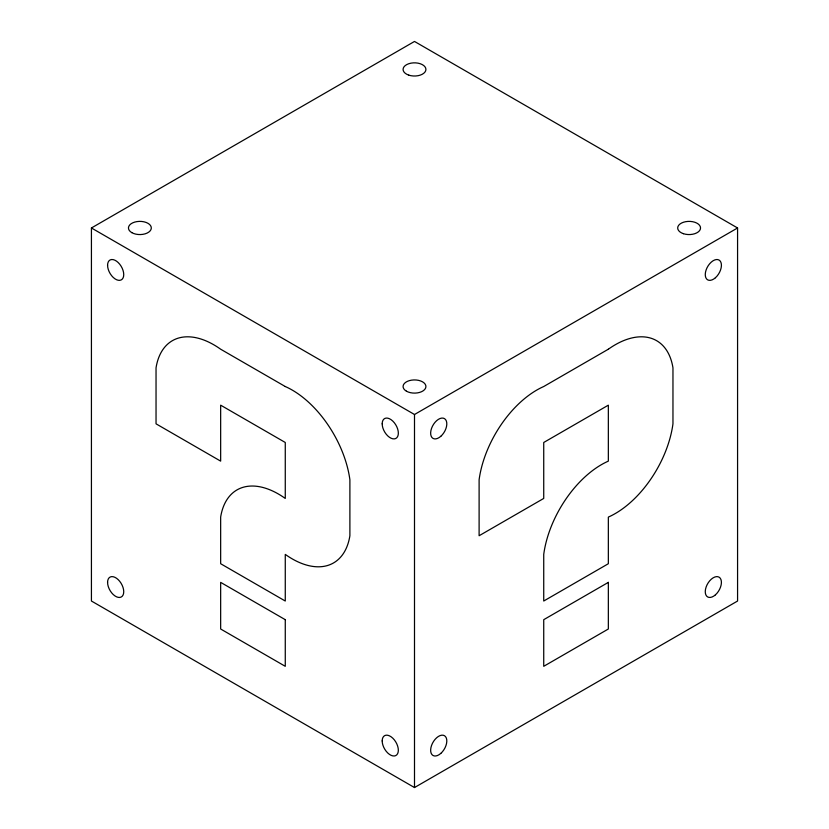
<?xml version="1.0" encoding="UTF-8"?>
<svg xmlns="http://www.w3.org/2000/svg" width="829" height="829" viewBox="0 0 829 829"><rect width="100%" height="100%" fill="white"/><g stroke="black" fill="none" stroke-linecap="round" stroke-linejoin="round"><path stroke-width="1.24" d="M91.428 227.975L414.5 41.45L737.572 227.975L737.572 601.025L414.5 787.55L91.428 601.025L91.428 227.975L414.5 414.5L737.572 227.975M414.5 414.5L414.5 787.55M608.341 349.216L543.731 386.521A82.807 47.813 -60 0 0 479.11 479.784L479.11 535.741L543.731 498.436L543.731 442.479L608.341 405.174L608.341 461.131A82.807 47.813 -60 0 0 543.731 554.394L543.731 601.025L608.341 563.72L608.341 517.089A82.807 47.813 -60 0 0 672.961 423.826L672.961 367.869A82.807 47.813 -60 0 0 608.341 349.216M608.341 582.372L543.731 619.677L543.731 666.309L608.341 629.004L608.341 582.372M285.269 386.521L220.659 349.216A82.807 47.813 60 0 0 156.039 367.869L156.039 423.826L220.659 461.131L220.659 405.174L285.269 442.479L285.269 498.436A82.807 47.813 60 0 0 220.659 517.089L220.659 563.72L285.269 601.025L285.269 554.394A82.807 47.813 60 0 0 349.89 535.741L349.89 479.784A82.807 47.813 60 0 0 285.269 386.521M285.269 619.677L220.659 582.372L220.659 629.004L285.269 666.309L285.269 619.677M683.397 233.685A11.419 6.591 0 0 0 700.536 227.975A11.419 6.591 0 0 0 683.397 222.265A11.419 6.591 0 0 0 683.397 233.685M406.428 391.184A11.419 6.591 0 0 0 425.536 388.221A11.419 6.591 0 0 0 411.547 380.148A11.419 6.591 0 0 0 406.428 391.184M131.811 232.638A11.419 6.591 0 0 0 150.919 229.685A11.419 6.591 0 0 0 136.93 221.602A11.419 6.591 0 0 0 131.811 232.638M408.79 75.138A11.419 6.591 0 0 0 425.919 69.429A11.419 6.591 0 0 0 408.79 63.719A11.419 6.591 0 0 0 408.79 75.138M440.821 436.292A11.419 6.591 -60 0 0 444.437 418.593A11.419 6.591 -60 0 0 430.925 430.572A11.419 6.591 -60 0 0 440.821 436.292M715.427 277.746A11.419 6.591 -60 0 0 719.054 260.047A11.419 6.591 -60 0 0 705.541 272.036A11.419 6.591 -60 0 0 715.427 277.746M440.821 753.385A11.419 6.591 -60 0 0 444.437 735.686A11.419 6.591 -60 0 0 430.925 747.675A11.419 6.591 -60 0 0 440.821 753.385M715.427 594.839A11.419 6.591 -60 0 0 719.054 577.15A11.419 6.591 -60 0 0 705.541 589.129A11.419 6.591 -60 0 0 715.427 594.839M107.583 265.28A11.419 6.591 60 0 0 119.697 280.347A11.419 6.591 60 0 0 119.697 264.192A11.419 6.591 60 0 0 107.583 265.28M382.19 423.826A11.419 6.591 60 0 0 394.303 438.893A11.419 6.591 60 0 0 394.303 422.738A11.419 6.591 60 0 0 382.19 423.826M382.19 740.919A11.419 6.591 60 0 0 394.303 755.986A11.419 6.591 60 0 0 394.303 739.841A11.419 6.591 60 0 0 382.19 740.919M107.583 582.372A11.419 6.591 60 0 0 119.697 597.45A11.419 6.591 60 0 0 119.697 581.295A11.419 6.591 60 0 0 107.583 582.372"/></g></svg>
